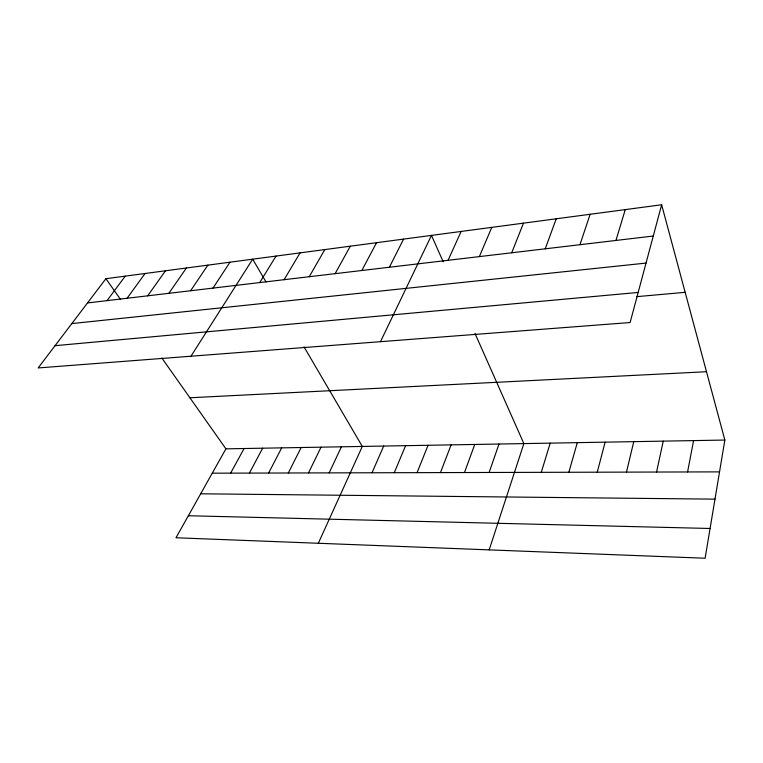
<?xml version="1.0" encoding="UTF-8"?>
<svg xmlns="http://www.w3.org/2000/svg" width="763" height="763" viewBox="0 0 763 763"><rect width="100%" height="100%" fill="white"/><g stroke="black" fill="none" stroke-linecap="round" stroke-linejoin="round"><path stroke-width="1.14" d="M724.85 440.051L705.117 558.23L175.995 537.762L225.924 448.844L724.85 440.051L661.645 204.77L105.904 278.705L38.15 367.947L630.114 322.53L661.645 204.77M687.577 471.963L693.586 440.604M656.571 472.039L663.238 441.138M626.471 472.116L633.767 441.653M597.248 472.192L605.126 442.159M568.864 472.259L577.286 442.654M615.941 240.45L625.259 209.606M541.282 472.335L550.209 443.131M489.169 549.875L523.876 443.599L474.987 333.431M579.956 244.704L590.142 214.279M489.14 472.469L498.992 444.037M545.24 248.805L556.237 218.79M464.486 472.535L474.748 444.457M440.47 472.593L451.114 444.877M511.725 252.772L523.466 223.149M417.065 472.65L428.072 445.287M394.252 472.717L405.611 445.678M479.355 256.597L491.792 227.364M372.01 472.774L383.694 446.069M318.324 543.266L362.301 446.441L303.998 346.831M448.072 260.297L461.148 231.437M329.158 472.879L341.423 446.813M380.489 341.681L431.476 235.386L443.217 261.833M308.5 472.936L321.042 447.175M288.338 472.984L301.127 447.519M389.388 267.241L403.589 239.096M268.643 473.031L281.681 447.862M361.843 270.493L376.541 242.701M249.415 473.089L262.672 448.196M230.626 473.136L244.093 448.53M335.148 273.65L350.293 246.191M309.244 276.711L324.819 249.577M284.113 279.687L300.078 252.868M259.716 282.577L276.044 256.063M190.969 356.226L252.687 259.172L266.029 281.976M213.001 288.099L229.968 262.195M190.616 290.741L207.879 265.133M168.861 293.316L186.382 267.994M147.688 295.825L165.466 270.779M127.087 298.257L145.084 273.488M107.03 300.632L125.237 276.13M87.507 302.94L653.271 236.034M71.827 323.588L646.032 263.082M55.06 345.677L638.164 292.448M636.819 296.645L685.164 292.324M189.892 397.771L706.49 371.724M212.257 473.184L719.538 471.877M200.688 493.795L714.979 499.145M188.366 515.74L710.086 528.482M105.904 278.705L120.564 299.478M161.832 357.99L225.924 448.844"/></g></svg>
